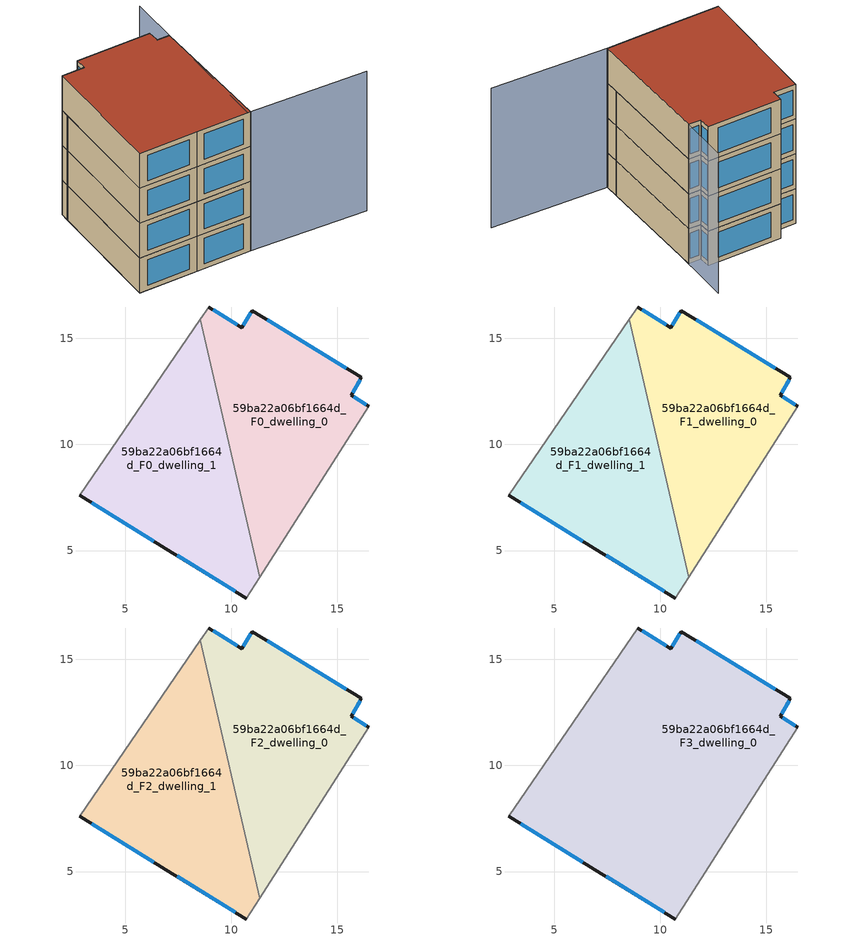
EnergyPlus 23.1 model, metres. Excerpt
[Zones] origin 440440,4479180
59ba22a06bf1664d_F0_dwelling_0
 floor ground (EU_floor_Construction): 11.34,3.73 16.49,11.81 15.67,12.33 16.14,13.16 10.99,16.31 10.49,15.51 8.94,16.48 8.54,15.89 z0
 wall outside (EU_wall_Construction): 8.94,16.48 10.49,15.51 10.99,16.31 16.14,13.16 15.67,12.33 16.49,11.81 z0:3
 wall adiabatic (EU_wall_Construction): 16.49,11.81 11.34,3.73 / 8.54,15.89 8.94,16.48 z0:3
 wall to 59ba22a06bf1664d_F0_dwelling_1 (EU_wall_Construction): 11.34,3.73 8.54,15.89 z0:3
 window (EU_Window_Construction): 15.78,12.26 16.38,11.88 / 9.16,16.34 10.28,15.65 / 10.56,15.62 10.92,16.2 / 11.71,15.87 15.42,13.59 / 16.07,13.04 15.73,12.44 z0.42:2.58
59ba22a06bf1664d_F0_dwelling_1
 floor ground (EU_floor_Construction): 10.72,2.76 11.34,3.73 8.54,15.89 2.86,7.6 6.93,5.09 z0
 wall outside (EU_wall_Construction): 10.72,2.76 6.93,5.09 2.86,7.6 z0:3
 wall adiabatic (EU_wall_Construction): 11.34,3.73 10.72,2.76 / 2.86,7.6 8.54,15.89 z0:3
 window (EU_Window_Construction): 10.2,3.09 7.45,4.77 / 6.36,5.44 3.42,7.25 z0.42:2.58
59ba22a06bf1664d_F1_dwelling_0
 floor to 59ba22a06bf1664d_F0_dwelling_0 (EU_floor_Construction): 11.34,3.73 16.49,11.81 15.67,12.33 16.14,13.16 10.99,16.31 10.49,15.51 8.94,16.48 8.54,15.89 z3
 wall outside (EU_wall_Construction): 8.94,16.48 10.49,15.51 10.99,16.31 16.14,13.16 15.67,12.33 16.49,11.81 z3:6
 wall adiabatic (EU_wall_Construction): 16.49,11.81 11.34,3.73 / 8.54,15.89 8.94,16.48 z3:6
 wall to 59ba22a06bf1664d_F1_dwelling_1 (EU_wall_Construction): 11.34,3.73 8.54,15.89 z3:6
 window (EU_Window_Construction): 15.78,12.26 16.38,11.88 / 9.16,16.34 10.28,15.65 / 10.56,15.62 10.92,16.2 / 11.71,15.87 15.42,13.59 / 16.07,13.04 15.73,12.44 z3.42:5.58
59ba22a06bf1664d_F1_dwelling_1
 floor to 59ba22a06bf1664d_F0_dwelling_1 (EU_floor_Construction): 10.72,2.76 11.34,3.73 8.54,15.89 2.86,7.6 6.93,5.09 z3
 wall outside (EU_wall_Construction): 10.72,2.76 6.93,5.09 2.86,7.6 z3:6
 wall adiabatic (EU_wall_Construction): 11.34,3.73 10.72,2.76 / 2.86,7.6 8.54,15.89 z3:6
 window (EU_Window_Construction): 10.2,3.09 7.45,4.77 / 6.36,5.44 3.42,7.25 z3.42:5.58
59ba22a06bf1664d_F2_dwelling_0
 floor to 59ba22a06bf1664d_F1_dwelling_0 (EU_floor_Construction): 11.34,3.73 16.49,11.81 15.67,12.33 16.14,13.16 10.99,16.31 10.49,15.51 8.94,16.48 8.54,15.89 z6
 wall outside (EU_wall_Construction): 8.94,16.48 10.49,15.51 10.99,16.31 16.14,13.16 15.67,12.33 16.49,11.81 z6:9
 wall adiabatic (EU_wall_Construction): 16.49,11.81 11.34,3.73 / 8.54,15.89 8.94,16.48 z6:9
 wall to 59ba22a06bf1664d_F2_dwelling_1 (EU_wall_Construction): 11.34,3.73 8.54,15.89 z6:9
 window (EU_Window_Construction): 15.78,12.26 16.38,11.88 / 9.16,16.34 10.28,15.65 / 10.56,15.62 10.92,16.2 / 11.71,15.87 15.42,13.59 / 16.07,13.04 15.73,12.44 z6.42:8.58
59ba22a06bf1664d_F2_dwelling_1
 floor to 59ba22a06bf1664d_F1_dwelling_1 (EU_floor_Construction): 10.72,2.76 11.34,3.73 8.54,15.89 2.86,7.6 6.93,5.09 z6
 wall outside (EU_wall_Construction): 10.72,2.76 6.93,5.09 2.86,7.6 z6:9
 wall adiabatic (EU_wall_Construction): 11.34,3.73 10.72,2.76 / 2.86,7.6 8.54,15.89 z6:9
 window (EU_Window_Construction): 10.2,3.09 7.45,4.77 / 6.36,5.44 3.42,7.25 z6.42:8.58
59ba22a06bf1664d_F3_dwelling_0
 floor to 59ba22a06bf1664d_F2_dwelling_0 (EU_floor_Construction): 11.34,3.73 16.49,11.81 15.67,12.33 16.14,13.16 10.99,16.31 10.49,15.51 8.94,16.48 8.54,15.89 z9
 floor to 59ba22a06bf1664d_F2_dwelling_1 (EU_floor_Construction): 10.72,2.76 11.34,3.73 8.54,15.89 2.86,7.6 6.93,5.09 z9
 wall outside (EU_wall_Construction): 10.72,2.76 6.93,5.09 2.86,7.6 / 8.94,16.48 10.49,15.51 10.99,16.31 16.14,13.16 15.67,12.33 16.49,11.81 z9:12
 wall adiabatic (EU_wall_Construction): 16.49,11.81 10.72,2.76 / 2.86,7.6 8.94,16.48 z9:12
 window (EU_Window_Construction): 16.07,13.04 15.73,12.44 / 15.78,12.26 16.38,11.88 / 10.2,3.09 7.45,4.77 / 6.36,5.44 3.42,7.25 / 9.16,16.34 10.28,15.65 / 10.56,15.62 10.92,16.2 / 11.71,15.87 15.42,13.59 z9.42:11.58
 roof outside (EU_roof_Construction): 16.14,13.16 15.67,12.33 16.49,11.81 10.72,2.76 6.93,5.09 2.86,7.6 8.94,16.48 10.49,15.51 10.99,16.31 z12
shading: 18.55,-2.48 10.52,2.9 / 10.52,2.9 18.75,15.17 z0:12
[Building]
EU S2 Campaign: North Axis=0; Terrain=City; Solar Distribution=FullExterior
[Site:Location]
Madrid: Latitude=40.5; Longitude=-3.5; Time Zone=1; Elevation=609
[SizingPeriod:WeatherFileDays]
AnnualSizingPeriod: Begin Month=1; Begin Day of Month=1; End Month=12; End Day of Month=31; Day of Week for Start Day=Monday; Use Weather File Daylight Saving Period=No; Use Weather File Rain and Snow Indicators=No
[MATERIAL]
EU_InternalMass_Material: Roughness=MediumRough; Thickness=0.1; Conductivity=1; Density=1800; Specific Heat=900; Thermal Absorptance=0.9; Solar Absorptance=0.7; Visible Absorptance=0.7
[MATERIAL:NOMASS] Roughness=MediumRough; Thermal Absorptance=0.9; Solar Absorptance=0.7; Visible Absorptance=0.7
Name | Thermal Resistance
EU_wall_NoMass | 1.60022
EU_roof_NoMass | 1.57597
EU_floor_NoMass | 0.470652
[WINDOWMATERIAL:SIMPLEGLAZINGSYSTEM]
EU_Window_SimpleGlazing: UFactor=3.28802; Solar Heat Gain Coefficient=0.85; Visible Transmittance=0.85
[CONSTRUCTION]
EU_wall_Construction: EU_wall_NoMass
EU_roof_Construction: EU_roof_NoMass
EU_floor_Construction: EU_floor_NoMass
EU_InternalMass_Construction: EU_InternalMass_Material
EU_Window_Construction: EU_Window_SimpleGlazing
[ZONE] Type=1; Multiplier=1; Ceiling Height=autocalculate; Floor Area=autocalculate; Part of Total Floor Area=Yes
Name | Volume
59ba22a06bf1664d_F0_dwelling_0; 59ba22a06bf1664d_F1_dwelling_0; 59ba22a06bf1664d_F2_dwelling_0 | 154.471
59ba22a06bf1664d_F3_dwelling_0 | 308.936
59ba22a06bf1664d_F0_dwelling_1; 59ba22a06bf1664d_F1_dwelling_1; 59ba22a06bf1664d_F2_dwelling_1 | 154.466
[INTERNALMASS] Construction=EU_InternalMass_Construction
Name | Zone or ZoneList | Surface Area
59ba22a06bf1664d_F0_dwelling_0_EU_InternalMass | 59ba22a06bf1664d_F0_dwelling_0 | 51.4905
59ba22a06bf1664d_F0_dwelling_1_EU_InternalMass | 59ba22a06bf1664d_F0_dwelling_1 | 51.4886
59ba22a06bf1664d_F1_dwelling_0_EU_InternalMass | 59ba22a06bf1664d_F1_dwelling_0 | 51.4905
59ba22a06bf1664d_F1_dwelling_1_EU_InternalMass | 59ba22a06bf1664d_F1_dwelling_1 | 51.4886
59ba22a06bf1664d_F2_dwelling_0_EU_InternalMass | 59ba22a06bf1664d_F2_dwelling_0 | 51.4905
59ba22a06bf1664d_F2_dwelling_1_EU_InternalMass | 59ba22a06bf1664d_F2_dwelling_1 | 51.4886
59ba22a06bf1664d_F3_dwelling_0_EU_InternalMass | 59ba22a06bf1664d_F3_dwelling_0 | 102.98
[OTHEREQUIPMENT] Fuel Type=Electricity; Design Level Calculation Method=Watts/Area; Power per Zone Floor Area=1; Fraction Latent=0; Fraction Radiant=0; Fraction Lost=0; Carbon Dioxide Generation Rate=0; EndUse Subcategory=EU_Step8_InternalGains
Name | Zone or ZoneList or Space or SpaceList | Schedule
EU_Step8_InternalGain_59ba22a06bf1664d_F0_dwelling_0_f000 | 59ba22a06bf1664d_F0_dwelling_0 | EU_Step8_GainSchedule_59ba22a06bf1664d_F0_dwelling_0_f000
EU_Step8_InternalGain_59ba22a06bf1664d_F0_dwelling_1_f000 | 59ba22a06bf1664d_F0_dwelling_1 | EU_Step8_GainSchedule_59ba22a06bf1664d_F0_dwelling_1_f000
EU_Step8_InternalGain_59ba22a06bf1664d_F1_dwelling_0_f000 | 59ba22a06bf1664d_F1_dwelling_0 | EU_Step8_GainSchedule_59ba22a06bf1664d_F1_dwelling_0_f000
EU_Step8_InternalGain_59ba22a06bf1664d_F1_dwelling_1_f000 | 59ba22a06bf1664d_F1_dwelling_1 | EU_Step8_GainSchedule_59ba22a06bf1664d_F1_dwelling_1_f000
EU_Step8_InternalGain_59ba22a06bf1664d_F2_dwelling_0_f000 | 59ba22a06bf1664d_F2_dwelling_0 | EU_Step8_GainSchedule_59ba22a06bf1664d_F2_dwelling_0_f000
EU_Step8_InternalGain_59ba22a06bf1664d_F2_dwelling_1_f000 | 59ba22a06bf1664d_F2_dwelling_1 | EU_Step8_GainSchedule_59ba22a06bf1664d_F2_dwelling_1_f000
EU_Step8_InternalGain_59ba22a06bf1664d_F3_dwelling_0_f000 | 59ba22a06bf1664d_F3_dwelling_0 | EU_Step8_GainSchedule_59ba22a06bf1664d_F3_dwelling_0_f000
[ZONEVENTILATION:DESIGNFLOWRATE] Schedule=EU_AlwaysOn; Design Flow Rate Calculation Method=AirChanges/Hour; Air Changes per Hour=0.480704; Ventilation Type=Natural; Fan Pressure Rise=0; Fan Total Efficiency=1; Constant Term Coefficient=1; Temperature Term Coefficient=0; Velocity Term Coefficient=0; Velocity Squared Term Coefficient=0; Minimum Indoor Temperature=-100; Maximum Indoor Temperature=100; Delta Temperature=-100; Minimum Outdoor Temperature=-100; Maximum Outdoor Temperature=100; Maximum Wind Speed=40
Name | Zone or ZoneList or Space or SpaceList
EU_ConstantAir_59ba22a06bf1664d_F0_dwelling_0 | 59ba22a06bf1664d_F0_dwelling_0
EU_ConstantAir_59ba22a06bf1664d_F0_dwelling_1 | 59ba22a06bf1664d_F0_dwelling_1
EU_ConstantAir_59ba22a06bf1664d_F1_dwelling_0 | 59ba22a06bf1664d_F1_dwelling_0
EU_ConstantAir_59ba22a06bf1664d_F1_dwelling_1 | 59ba22a06bf1664d_F1_dwelling_1
EU_ConstantAir_59ba22a06bf1664d_F2_dwelling_0 | 59ba22a06bf1664d_F2_dwelling_0
EU_ConstantAir_59ba22a06bf1664d_F2_dwelling_1 | 59ba22a06bf1664d_F2_dwelling_1
EU_ConstantAir_59ba22a06bf1664d_F3_dwelling_0 | 59ba22a06bf1664d_F3_dwelling_0
[HVACTEMPLATE:THERMOSTAT] Constant Heating Setpoint=20; Constant Cooling Setpoint=50
EU_HeatOnly_59ba22a06bf1664d_F0_dwelling_0; EU_HeatOnly_59ba22a06bf1664d_F0_dwelling_1; EU_HeatOnly_59ba22a06bf1664d_F1_dwelling_0; EU_HeatOnly_59ba22a06bf1664d_F1_dwelling_1; EU_HeatOnly_59ba22a06bf1664d_F2_dwelling_0; EU_HeatOnly_59ba22a06bf1664d_F2_dwelling_1; EU_HeatOnly_59ba22a06bf1664d_F3_dwelling_0
[HVACTEMPLATE:ZONE:IDEALLOADSAIRSYSTEM] System Availability Schedule=EU_AlwaysOn; Maximum Heating Supply Air Temperature=50; Minimum Cooling Supply Air Temperature=13; Maximum Heating Supply Air Humidity Ratio=0.0156; Minimum Cooling Supply Air Humidity Ratio=0.0077; Heating Limit=NoLimit; Cooling Limit=NoLimit; Heating Availability Schedule=EU_AlwaysOn; Cooling Availability Schedule=EU_CoolingOff; Dehumidification Control Type=ConstantSensibleHeatRatio; Cooling Sensible Heat Ratio=0.7; Dehumidification Setpoint=60; Humidification Control Type=None; Humidification Setpoint=30; Outdoor Air Method=None; Outdoor Air Flow Rate per Person=0.00944; Outdoor Air Flow Rate per Zone Floor Area=0; Outdoor Air Flow Rate per Zone=0; Demand Controlled Ventilation Type=None; Outdoor Air Economizer Type=NoEconomizer; Heat Recovery Type=None; Sensible Heat Recovery Effectiveness=0.7; Latent Heat Recovery Effectiveness=0.65
Name | Template Thermostat
59ba22a06bf1664d_F0_dwelling_0 | EU_HeatOnly_59ba22a06bf1664d_F0_dwelling_0
59ba22a06bf1664d_F0_dwelling_1 | EU_HeatOnly_59ba22a06bf1664d_F0_dwelling_1
59ba22a06bf1664d_F1_dwelling_0 | EU_HeatOnly_59ba22a06bf1664d_F1_dwelling_0
59ba22a06bf1664d_F1_dwelling_1 | EU_HeatOnly_59ba22a06bf1664d_F1_dwelling_1
59ba22a06bf1664d_F2_dwelling_0 | EU_HeatOnly_59ba22a06bf1664d_F2_dwelling_0
59ba22a06bf1664d_F2_dwelling_1 | EU_HeatOnly_59ba22a06bf1664d_F2_dwelling_1
59ba22a06bf1664d_F3_dwelling_0 | EU_HeatOnly_59ba22a06bf1664d_F3_dwelling_0
[SIZING:ZONE] Zone Cooling Design Supply Air Temperature Input Method=SupplyAirTemperature; Zone Cooling Design Supply Air Temperature=13; Zone Heating Design Supply Air Temperature Input Method=SupplyAirTemperature; Zone Heating Design Supply Air Temperature=50; Zone Cooling Design Supply Air Humidity Ratio=0.008; Zone Heating Design Supply Air Humidity Ratio=0.008; Cooling Design Air Flow Method=DesignDay; Cooling Design Air Flow Rate=0; Cooling Minimum Air Flow per Zone Floor Area=0.000762; Cooling Minimum Air Flow=0; Cooling Minimum Air Flow Fraction=0.2; Heating Design Air Flow Method=DesignDay; Heating Design Air Flow Rate=0; Heating Maximum Air Flow per Zone Floor Area=0.002032; Heating Maximum Air Flow=0.141576; Heating Maximum Air Flow Fraction=0.3; Account for Dedicated Outdoor Air System=No; Dedicated Outdoor Air System Control Strategy=NeutralSupplyAir; Dedicated Outdoor Air Low Setpoint Temperature for Design=autosize; Dedicated Outdoor Air High Setpoint Temperature for Design=autosize; Zone Load Sizing Method=Sensible Load Only No Latent Load; Zone Latent Cooling Design Supply Air Humidity Ratio Input Method=HumidityRatioDifference; Zone Cooling Design Supply Air Humidity Ratio Difference=0.005; Zone Latent Heating Design Supply Air Humidity Ratio Input Method=HumidityRatioDifference; Zone Humidification Design Supply Air Humidity Ratio Difference=0.005
59ba22a06bf1664d_F0_dwelling_0; 59ba22a06bf1664d_F0_dwelling_1; 59ba22a06bf1664d_F1_dwelling_0; 59ba22a06bf1664d_F1_dwelling_1; 59ba22a06bf1664d_F2_dwelling_0; 59ba22a06bf1664d_F2_dwelling_1; 59ba22a06bf1664d_F3_dwelling_0
[SCHEDULE:CONSTANT]
Name | Hourly Value
EU_AlwaysOn | 1
EU_CoolingOff | 0
[SCHEDULE:FILE] Column Number=1; Rows to Skip at Top=0; Number of Hours of Data=8760; Column Separator=Comma; Interpolate to Timestep=No; Minutes per Item=60; Adjust Schedule for Daylight Savings=Yes
Name | File
EU_Step8_GainSchedule_59ba22a06bf1664d_F0_dwelling_0_f000 | ../../schedules/59ba22a06bf1664d/59ba22a06bf1664d_F0_dwelling_0_f000_gain.csv
EU_Step8_GainSchedule_59ba22a06bf1664d_F0_dwelling_1_f000 | ../../schedules/59ba22a06bf1664d/59ba22a06bf1664d_F0_dwelling_1_f000_gain.csv
EU_Step8_GainSchedule_59ba22a06bf1664d_F1_dwelling_0_f000 | ../../schedules/59ba22a06bf1664d/59ba22a06bf1664d_F1_dwelling_0_f000_gain.csv
EU_Step8_GainSchedule_59ba22a06bf1664d_F1_dwelling_1_f000 | ../../schedules/59ba22a06bf1664d/59ba22a06bf1664d_F1_dwelling_1_f000_gain.csv
EU_Step8_GainSchedule_59ba22a06bf1664d_F2_dwelling_0_f000 | ../../schedules/59ba22a06bf1664d/59ba22a06bf1664d_F2_dwelling_0_f000_gain.csv
EU_Step8_GainSchedule_59ba22a06bf1664d_F2_dwelling_1_f000 | ../../schedules/59ba22a06bf1664d/59ba22a06bf1664d_F2_dwelling_1_f000_gain.csv
EU_Step8_GainSchedule_59ba22a06bf1664d_F3_dwelling_0_f000 | ../../schedules/59ba22a06bf1664d/59ba22a06bf1664d_F3_dwelling_0_f000_gain.csv
